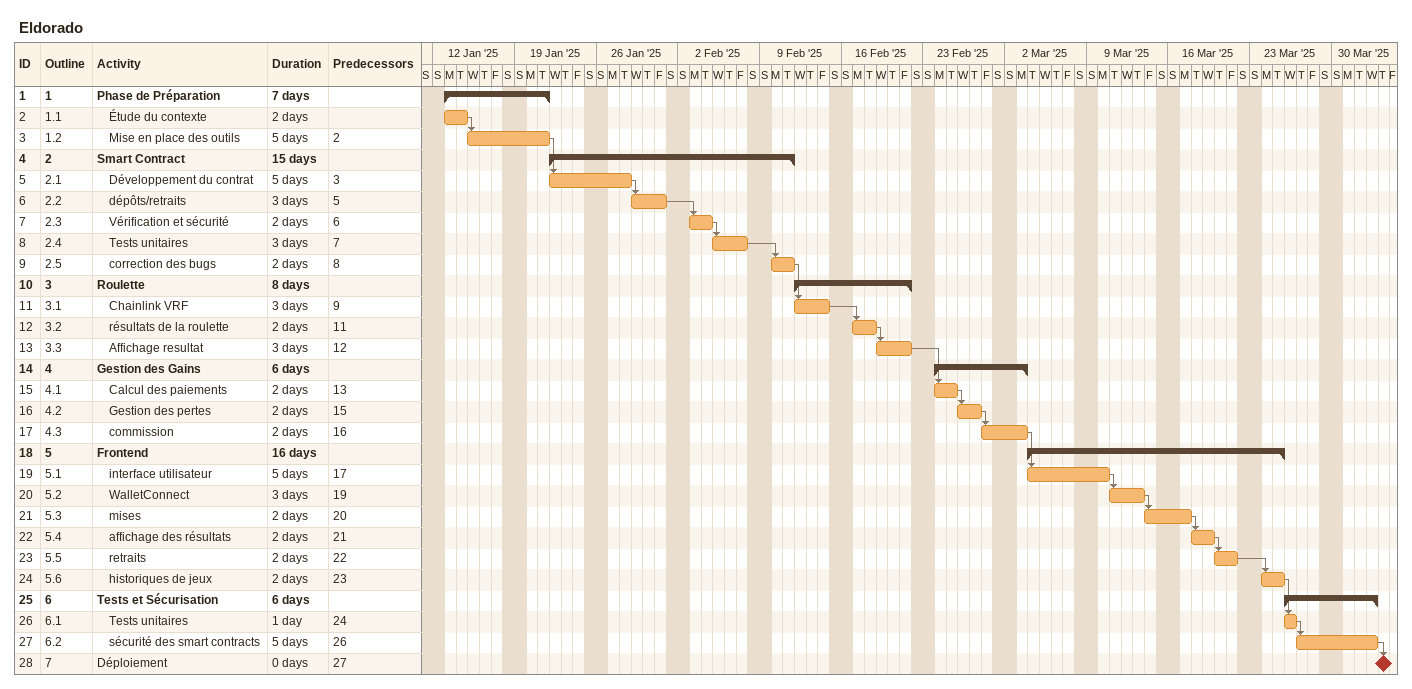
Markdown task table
Eldorado

| ID | WBS | Task | Duration | Start | Finish | Predecessors |
|---|---|---|---|---|---|---|
| 1 | 1 | **Phase de Préparation** | 7d | 2025-01-13 | 2025-01-21 |  |
| 2 | 1.1 | Étude du contexte | 2d | 2025-01-13 | 2025-01-14 |  |
| 3 | 1.2 | Mise en place des outils | 5d | 2025-01-15 | 2025-01-21 | 2 |
| 4 | 2 | **Smart Contract** | 15d | 2025-01-22 | 2025-02-11 |  |
| 5 | 2.1 | Développement du contrat | 5d | 2025-01-22 | 2025-01-28 | 3 |
| 6 | 2.2 | dépôts/retraits | 3d | 2025-01-29 | 2025-01-31 | 5 |
| 7 | 2.3 | Vérification et sécurité | 2d | 2025-02-03 | 2025-02-04 | 6 |
| 8 | 2.4 | Tests unitaires | 3d | 2025-02-05 | 2025-02-07 | 7 |
| 9 | 2.5 | correction des bugs | 2d | 2025-02-10 | 2025-02-11 | 8 |
| 10 | 3 | **Roulette** | 8d | 2025-02-12 | 2025-02-21 |  |
| 11 | 3.1 | Chainlink VRF | 3d | 2025-02-12 | 2025-02-14 | 9 |
| 12 | 3.2 | résultats de la roulette | 2d | 2025-02-17 | 2025-02-18 | 11 |
| 13 | 3.3 | Affichage resultat | 3d | 2025-02-19 | 2025-02-21 | 12 |
| 14 | 4 | **Gestion des Gains** | 6d | 2025-02-24 | 2025-03-03 |  |
| 15 | 4.1 | Calcul des paiements | 2d | 2025-02-24 | 2025-02-25 | 13 |
| 16 | 4.2 | Gestion des pertes | 2d | 2025-02-26 | 2025-02-27 | 15 |
| 17 | 4.3 | commission | 2d | 2025-02-28 | 2025-03-03 | 16 |
| 18 | 5 | **Frontend** | 16d | 2025-03-04 | 2025-03-25 |  |
| 19 | 5.1 | interface utilisateur | 5d | 2025-03-04 | 2025-03-10 | 17 |
| 20 | 5.2 | WalletConnect | 3d | 2025-03-11 | 2025-03-13 | 19 |
| 21 | 5.3 | mises | 2d | 2025-03-14 | 2025-03-17 | 20 |
| 22 | 5.4 | affichage des résultats | 2d | 2025-03-18 | 2025-03-19 | 21 |
| 23 | 5.5 | retraits | 2d | 2025-03-20 | 2025-03-21 | 22 |
| 24 | 5.6 | historiques de jeux | 2d | 2025-03-24 | 2025-03-25 | 23 |
| 25 | 6 | **Tests et Sécurisation** | 6d | 2025-03-26 | 2025-04-02 |  |
| 26 | 6.1 | Tests unitaires | 1d | 2025-03-26 | 2025-03-26 | 24 |
| 27 | 6.2 | sécurité des smart contracts | 5d | 2025-03-27 | 2025-04-02 | 26 |
| 28 | 7 | Déploiement | 0d | 2025-04-03 | 2025-04-03 | 27 |
